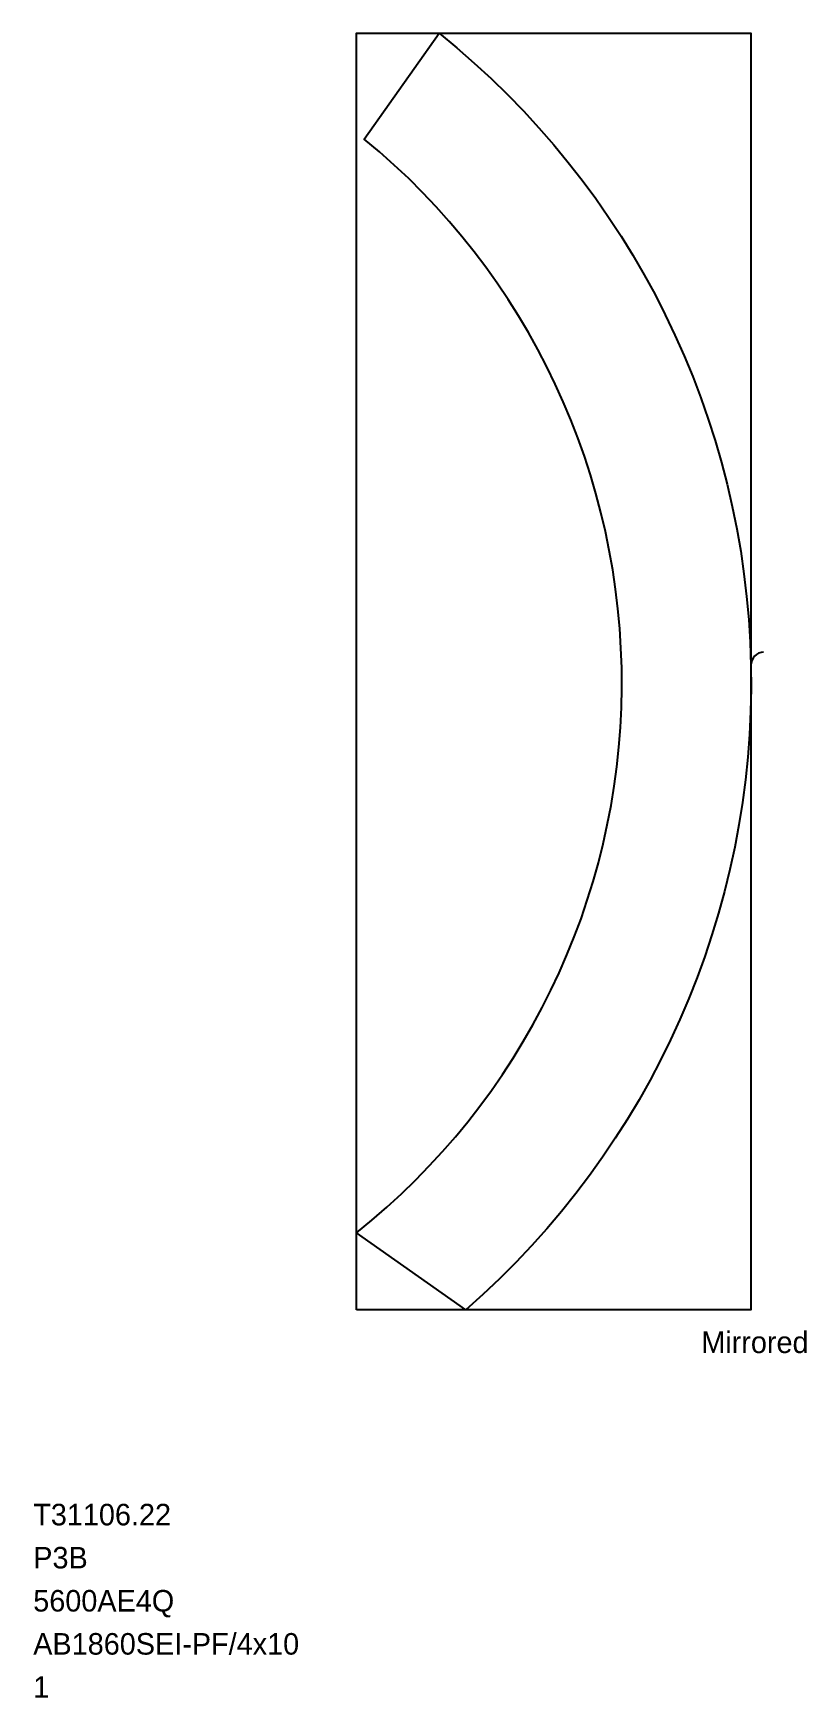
# Model space of a CAD drawing. Header units: metres. Extents: x -7.5 to 10.4, y -9 to 29.6.
import ezdxf

# ---------------------------------------------------------------- set-up
doc = ezdxf.new("R2010")
doc.units = ezdxf.units.M

msp = doc.modelspace()

# ---------------------------------------------------------------- linework, layer by layer
at = {"layer": 'BORDER_Z0P04', "color": 7}
msp.add_lwpolyline([(0, 0), (0, 29.6313), (9.1526, 29.6313), (9.1526, 0)], close=True, dxfattribs=at)
at = {"layer": 'ROUTE_Z0P25LT130RAMP', "color": 3}
msp.add_lwpolyline([(9.44627, 15.266386, 0.414213562), (9.152593, 14.960191, -0.222222914), (2.534899, 0.000036), (0, 1.792011, 0.4779134), (0.181228, 27.176383), (1.916662, 29.6313, -0.222222914), (9.152593, 14.960191)], format="xyb", dxfattribs=at)

# ---------------------------------------------------------------- texts
at = {"layer": 'DESCRIPTION', "color": 1}
msp.add_text('P3B', height=0.5, dxfattribs=at).set_placement((-7.5, -6))
at = {"layer": 'FILENAME', "color": 1}
msp.add_text('5600AE4Q', height=0.5, dxfattribs=at).set_placement((-7.5, -7))
at = {"layer": 'ITEMNUMBER', "color": 1}
msp.add_text('T31106.22', height=0.5, dxfattribs=at).set_placement((-7.5, -5))
at = {"layer": 'MATERIALNAME', "color": 1}
msp.add_text('AB1860SEI-PF/4x10', height=0.5, dxfattribs=at).set_placement((-7.5, -8))
at = {"layer": 'Qty', "color": 1}
msp.add_text('1', height=0.5, dxfattribs=at).set_placement((-7.5, -9))
at = {"layer": 'RUNFIELD', "color": 1}
msp.add_text('Mirrored', height=0.5, dxfattribs=at).set_placement((8, -1))

doc.saveas('drawing.dxf')
